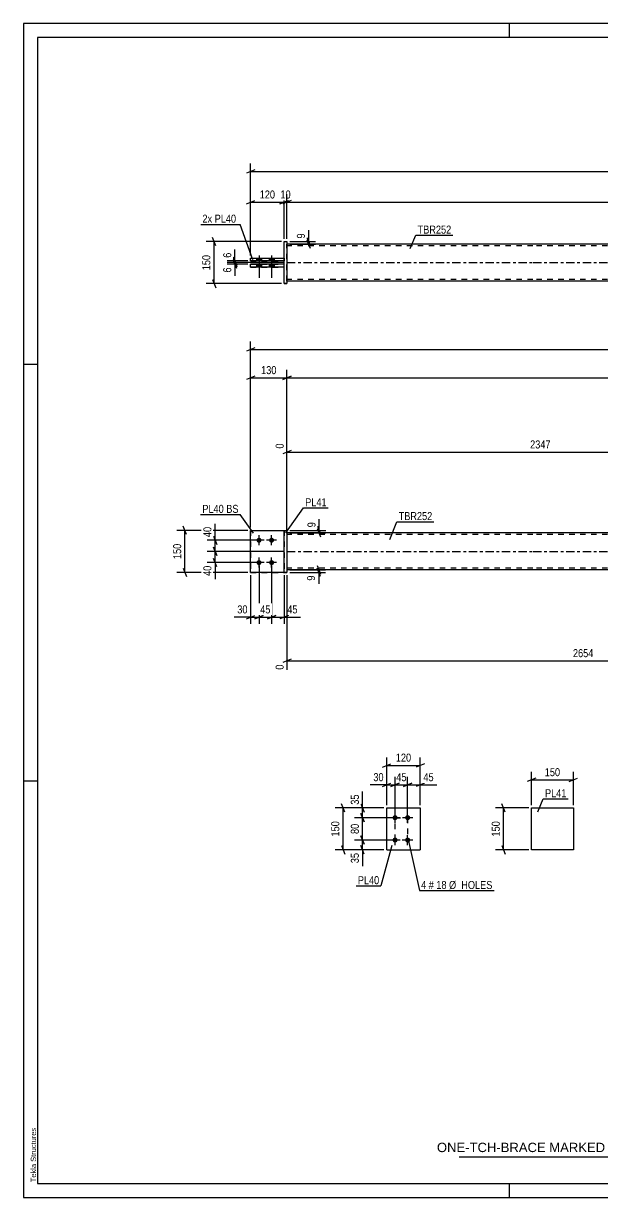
# Model space of a CAD drawing. Header units: millimetres. Extents: x 0 to 594, y 0 to 420.
# Drawn here: x 0 to 207.3, y 0 to 420 of the extents above; entities that cross this region are included whole.
import ezdxf

# ---------------------------------------------------------------- set-up
doc = ezdxf.new("R2010")
doc.units = ezdxf.units.MM
doc.linetypes.add('DXK_LINE_DOT2', pattern=[3.9198, 1.9599, -1.9599])
doc.linetypes.add('DXK_LINE_DOT3', pattern=[5.9187, 2.979, -0.9799, 0.9799, -0.9799])
doc.styles.add('Arial', font='ARIAL.TTF', dxfattribs={"height": 0.2})
doc.styles.add('Arial Narrow', font='ARIALN.TTF', dxfattribs={"height": 0.2})

# ---------------------------------------------------------------- blocks, each defined once
blk = doc.blocks.new('Unknown-581559562-1128')
at = {"color": 5, "linetype": 'Continuous'}
for p, q in [((594, 420), (0, 420)), ((0, 420), (0, 0)), ((174, 415), (174, 420)), ((589, 415), (5, 415)), ((5, 415), (5, 5)), ((5, 298), (0, 298)), ((5, 149), (0, 149)), ((5, 5), (589, 5)), ((174, 0), (174, 5)), ((0, 0), (594, 0))]:
    blk.add_line(p, q, dxfattribs=at)
at = {"color": 174, "linetype": 'Continuous', "style": 'Arial'}
blk.add_text('Tekla Structures', height=1.9102, rotation=90, dxfattribs=at).set_placement((4.5, 5.5))
blk = doc.blocks.new('Part-581559562-1555 - 1539')
at = {"color": 2, "linetype": 'Continuous'}
for p, q in [((130.01, 124.38), (130.01, 139.38)), ((130.01, 139.38), (142.01, 139.38)), ((142.01, 139.38), (142.01, 124.38)), ((130.01, 124.38), (130.01, 124.38)), ((130.01, 124.38), (142.01, 124.38)), ((142.01, 124.38), (142.01, 124.38))]:
    blk.add_line(p, q, dxfattribs=at)
at = {"color": 7, "linetype": 'DXK_LINE_DOT2'}
for p, q in [((130.01, 139.38), (142.01, 139.38)), ((130.01, 124.38), (142.01, 124.38))]:
    blk.add_line(p, q, dxfattribs=at)
blk = doc.blocks.new('Bolt-581559562-1560 - 1539')
at = {"linetype": 'Continuous'}
for points in [[(133.01, 136.78), (133.2, 136.76), (133.38, 136.7), (133.54, 136.61), (133.68, 136.48), (133.79, 136.33), (133.87, 136.16), (133.91, 135.98), (133.91, 135.79), (133.87, 135.6), (133.79, 135.43), (133.68, 135.28), (133.54, 135.15), (133.38, 135.06), (133.2, 135), (133.01, 134.98), (132.82, 135), (132.65, 135.06), (132.48, 135.15), (132.34, 135.28), (132.23, 135.43), (132.16, 135.6), (132.12, 135.79), (132.12, 135.98), (132.16, 136.16), (132.23, 136.33), (132.34, 136.48), (132.48, 136.61), (132.65, 136.7), (132.82, 136.76)], [(137.51, 136.78), (137.7, 136.76), (137.88, 136.7), (138.04, 136.61), (138.18, 136.48), (138.29, 136.33), (138.37, 136.16), (138.41, 135.98), (138.41, 135.79), (138.37, 135.6), (138.29, 135.43), (138.18, 135.28), (138.04, 135.15), (137.88, 135.06), (137.7, 135), (137.51, 134.98), (137.32, 135), (137.15, 135.06), (136.98, 135.15), (136.84, 135.28), (136.73, 135.43), (136.66, 135.6), (136.62, 135.79), (136.62, 135.98), (136.66, 136.16), (136.73, 136.33), (136.84, 136.48), (136.98, 136.61), (137.15, 136.7), (137.32, 136.76)], [(133.01, 128.78), (133.2, 128.76), (133.38, 128.7), (133.54, 128.61), (133.68, 128.48), (133.79, 128.33), (133.87, 128.16), (133.91, 127.98), (133.91, 127.79), (133.87, 127.6), (133.79, 127.43), (133.68, 127.28), (133.54, 127.15), (133.38, 127.06), (133.2, 127), (133.01, 126.98), (132.82, 127), (132.65, 127.06), (132.48, 127.15), (132.34, 127.28), (132.23, 127.43), (132.16, 127.6), (132.12, 127.79), (132.12, 127.98), (132.16, 128.16), (132.23, 128.33), (132.34, 128.48), (132.48, 128.61), (132.65, 128.7), (132.82, 128.76)], [(137.51, 128.78), (137.7, 128.76), (137.88, 128.7), (138.04, 128.61), (138.18, 128.48), (138.29, 128.33), (138.37, 128.16), (138.41, 127.98), (138.41, 127.79), (138.37, 127.6), (138.29, 127.43), (138.18, 127.28), (138.04, 127.15), (137.88, 127.06), (137.7, 127), (137.51, 126.98), (137.32, 127), (137.15, 127.06), (136.98, 127.15), (136.84, 127.28), (136.73, 127.43), (136.66, 127.6), (136.62, 127.79), (136.62, 127.98), (136.66, 128.16), (136.73, 128.33), (136.84, 128.48), (136.98, 128.61), (137.15, 128.7), (137.32, 128.76)]]:
    blk.add_hatch(color=1, dxfattribs=at).paths.add_polyline_path(points)
at = {"color": 1, "linetype": 'Continuous'}
for p, q in [((134.81, 135.88), (131.21, 135.88)), ((133.01, 134.08), (133.01, 137.68)), ((139.31, 135.88), (135.71, 135.88)), ((137.51, 134.08), (137.51, 137.68)), ((134.81, 127.88), (131.21, 127.88)), ((133.01, 126.08), (133.01, 129.68)), ((139.31, 127.88), (135.71, 127.88)), ((137.51, 126.08), (137.51, 129.68))]:
    blk.add_line(p, q, dxfattribs=at)
blk = doc.blocks.new('Bolt-581559562-1912 - 1907')
at = {"linetype": 'Continuous'}
for points in [[(84.31, 234.24, -1), (84.31, 236.04, -1)], [(88.81, 234.24, -1), (88.81, 236.04, -1)], [(84.31, 226.24, -1), (84.31, 228.04, -1)], [(88.81, 226.24, -1), (88.81, 228.04, -1)]]:
    blk.add_hatch(color=1, dxfattribs=at).paths.add_polyline_path(points)
at = {"color": 1, "linetype": 'Continuous'}
for p, q in [((84.31, 233.34), (84.31, 236.94)), ((88.81, 233.34), (88.81, 236.94)), ((86.11, 235.14), (82.51, 235.14)), ((90.61, 235.14), (87.01, 235.14)), ((86.11, 227.14), (82.51, 227.14)), ((84.31, 225.34), (84.31, 228.94)), ((90.61, 227.14), (87.01, 227.14)), ((88.81, 225.34), (88.81, 228.94))]:
    blk.add_line(p, q, dxfattribs=at)
blk = doc.blocks.new('Part-581559562-1923 - 1907')
at = {"color": 2, "linetype": 'Continuous'}
for p, q in [((93.31, 238.64), (94.31, 238.64)), ((93.31, 223.64), (93.31, 238.64)), ((94.31, 238.64), (94.31, 238.64)), ((94.31, 238.64), (94.31, 223.64)), ((93.31, 223.64), (94.31, 223.64))]:
    blk.add_line(p, q, dxfattribs=at)
at = {"color": 7, "linetype": 'DXK_LINE_DOT2'}
for p, q in [((93.31, 238.64), (94.31, 238.64)), ((94.31, 223.64), (93.31, 223.64)), ((93.31, 223.64), (93.31, 223.64)), ((94.31, 223.64), (94.31, 223.64))]:
    blk.add_line(p, q, dxfattribs=at)
blk = doc.blocks.new('Part-581559562-1928 - 1907')
at = {"color": 7, "linetype": 'DXK_LINE_DOT2'}
for p, q in [((81.31, 238.64), (81.31, 223.64)), ((81.31, 238.64), (93.31, 238.64)), ((93.31, 238.64), (93.31, 223.64)), ((81.31, 223.64), (93.31, 223.64))]:
    blk.add_line(p, q, dxfattribs=at)
blk = doc.blocks.new('Part-581559562-1933 - 1907')
at = {"color": 2, "linetype": 'Continuous'}
for p, q in [((81.31, 223.64), (81.31, 238.64)), ((81.31, 238.64), (93.31, 238.64)), ((93.31, 223.64), (81.31, 223.64))]:
    blk.add_line(p, q, dxfattribs=at)
at = {"color": 7, "linetype": 'DXK_LINE_DOT2'}
blk.add_line((93.31, 238.64), (93.31, 223.64), dxfattribs=at)
blk = doc.blocks.new('Part-581559562-1943 - 1907')
at = {"linetype": 'Continuous'}
blk.add_hatch(color=2, dxfattribs=at).paths.add_polyline_path([(496.56, 224.54), (495.76, 225.94), (497.36, 225.94)])
at = {"color": 2, "linetype": 'Continuous'}
for p, q in [((182.31, 237.74), (94.31, 237.74)), ((526.56, 237.74), (182.41, 237.74)), ((182.31, 224.54), (94.31, 224.54)), ((526.56, 224.54), (182.41, 224.54)), ((496.56, 224.54), (495.76, 225.94)), ((495.76, 225.94), (497.36, 225.94)), ((497.36, 225.94), (496.56, 224.54))]:
    blk.add_line(p, q, dxfattribs=at)
at = {"color": 7, "linetype": 'DXK_LINE_DOT2'}
for p, q in [((94.31, 237.74), (94.31, 224.54)), ((182.31, 237.14), (94.31, 237.14)), ((526.56, 237.14), (182.41, 237.14)), ((281.83, 237.74), (281.83, 237.14)), ((317.3, 237.74), (317.3, 237.14)), ((526.56, 237.74), (526.56, 224.54)), ((182.31, 225.14), (94.31, 225.14)), ((526.56, 225.14), (182.41, 225.14)), ((303.84, 224.54), (303.84, 225.14)), ((339.31, 224.54), (339.31, 225.14))]:
    blk.add_line(p, q, dxfattribs=at)
at = {"color": 7, "linetype": 'DXK_LINE_DOT3'}
for p, q in [((94.31, 231.14), (182.31, 231.14)), ((182.41, 231.14), (526.56, 231.14))]:
    blk.add_line(p, q, dxfattribs=at)
at = {"color": 2, "linetype": 'Continuous'}
blk.add_circle((496.56, 225.44), 1, dxfattribs=at)
blk = doc.blocks.new('Bolt-581559562-2355 - 2348')
at = {"linetype": 'Continuous'}
for points in [[(83.41, 335.05), (85.21, 335.05), (85.21, 336.05), (83.41, 336.05)], [(83.41, 335.05), (85.21, 335.05), (85.21, 336.05), (83.41, 336.05)], [(87.91, 335.05), (89.71, 335.05), (89.71, 336.05), (87.91, 336.05)], [(87.91, 335.05), (89.71, 335.05), (89.71, 336.05), (87.91, 336.05)], [(83.41, 332.85), (85.21, 332.85), (85.21, 333.85), (83.41, 333.85)], [(83.41, 332.85), (85.21, 332.85), (85.21, 333.85), (83.41, 333.85)], [(87.91, 332.85), (89.71, 332.85), (89.71, 333.85), (87.91, 333.85)], [(87.91, 332.85), (89.71, 332.85), (89.71, 333.85), (87.91, 333.85)]]:
    blk.add_hatch(color=1, dxfattribs=at).paths.add_polyline_path(points)
at = {"color": 1, "linetype": 'Continuous'}
for p, q in [((83.41, 336.05), (83.41, 335.05)), ((83.41, 336.05), (83.41, 335.05)), ((84.31, 337.05), (84.31, 329.05)), ((84.31, 337.05), (84.31, 329.05)), ((85.21, 336.05), (85.21, 335.05)), ((85.21, 336.05), (85.21, 335.05)), ((87.91, 336.05), (87.91, 335.05)), ((87.91, 336.05), (87.91, 335.05)), ((88.81, 337.05), (88.81, 329.05)), ((88.81, 337.05), (88.81, 329.05)), ((89.71, 336.05), (89.71, 335.05)), ((89.71, 336.05), (89.71, 335.05)), ((83.41, 333.85), (83.41, 332.85)), ((83.41, 333.85), (83.41, 332.85)), ((85.21, 333.85), (85.21, 332.85)), ((85.21, 333.85), (85.21, 332.85)), ((87.91, 333.85), (87.91, 332.85)), ((87.91, 333.85), (87.91, 332.85)), ((89.71, 333.85), (89.71, 332.85)), ((89.71, 333.85), (89.71, 332.85))]:
    blk.add_line(p, q, dxfattribs=at)
blk = doc.blocks.new('Part-581559562-2362 - 2348')
at = {"color": 2, "linetype": 'Continuous'}
for p, q in [((81.31, 335.05), (81.31, 336.05)), ((81.31, 336.05), (93.31, 336.05)), ((93.31, 336.05), (93.31, 335.05)), ((81.31, 335.05), (81.31, 335.05)), ((93.31, 335.05), (81.31, 335.05)), ((93.31, 335.05), (93.31, 335.05))]:
    blk.add_line(p, q, dxfattribs=at)
at = {"color": 7, "linetype": 'DXK_LINE_DOT2'}
for p, q in [((81.31, 336.05), (93.31, 336.05)), ((81.31, 335.05), (93.31, 335.05))]:
    blk.add_line(p, q, dxfattribs=at)
blk = doc.blocks.new('Part-581559562-2357 - 2348')
at = {"color": 2, "linetype": 'Continuous'}
for p, q in [((93.31, 341.95), (94.31, 341.95)), ((93.31, 326.95), (93.31, 341.95)), ((94.31, 341.95), (94.31, 341.95)), ((94.31, 341.95), (94.31, 326.95)), ((94.31, 326.95), (93.31, 326.95)), ((93.31, 326.95), (93.31, 326.95))]:
    blk.add_line(p, q, dxfattribs=at)
at = {"color": 7, "linetype": 'DXK_LINE_DOT2'}
for p, q in [((93.31, 341.95), (94.31, 341.95)), ((93.31, 326.95), (94.31, 326.95)), ((93.31, 326.95), (93.31, 326.95))]:
    blk.add_line(p, q, dxfattribs=at)
blk = doc.blocks.new('Part-581559562-2367 - 2348')
at = {"color": 2, "linetype": 'Continuous'}
for p, q in [((81.31, 332.85), (81.31, 333.85)), ((93.31, 333.85), (81.31, 333.85)), ((81.31, 332.85), (81.31, 332.85)), ((93.31, 332.85), (81.31, 332.85)), ((93.31, 332.85), (93.31, 333.85)), ((93.31, 332.85), (93.31, 332.85))]:
    blk.add_line(p, q, dxfattribs=at)
at = {"color": 7, "linetype": 'DXK_LINE_DOT2'}
for p, q in [((81.31, 333.85), (93.31, 333.85)), ((81.31, 332.85), (93.31, 332.85))]:
    blk.add_line(p, q, dxfattribs=at)
blk = doc.blocks.new('Part-581559562-2387 - 2348')
at = {"linetype": 'Continuous'}
blk.add_hatch(color=2, dxfattribs=at).paths.add_polyline_path([(496.56, 334.45), (495.76, 335.85), (497.36, 335.85)])
at = {"color": 2, "linetype": 'Continuous'}
for p, q in [((182.31, 341.05), (94.31, 341.05)), ((526.56, 341.05), (182.41, 341.05)), ((281.83, 335.13), (281.83, 335.04)), ((281.83, 335.13), (317.3, 335.13)), ((281.83, 335.13), (281.83, 335.13)), ((281.83, 333.73), (281.83, 333.84)), ((281.83, 333.73), (317.3, 333.73)), ((303.84, 335.04), (303.84, 335.13)), ((303.84, 333.73), (303.84, 333.84)), ((317.3, 333.73), (317.3, 335.13)), ((496.56, 334.45), (495.76, 335.85)), ((495.76, 335.85), (497.36, 335.85)), ((497.36, 335.85), (496.56, 334.45)), ((182.31, 327.85), (94.31, 327.85)), ((526.56, 327.85), (182.41, 327.85))]:
    blk.add_line(p, q, dxfattribs=at)
at = {"color": 7, "linetype": 'DXK_LINE_DOT2'}
for p, q in [((94.31, 327.85), (94.31, 341.05)), ((182.31, 340.45), (94.31, 340.45)), ((526.56, 340.45), (182.41, 340.45)), ((526.56, 327.85), (526.56, 341.05)), ((281.83, 335.13), (317.3, 335.13)), ((281.83, 333.84), (281.83, 335.13)), ((281.83, 333.73), (317.3, 333.73)), ((303.84, 335.13), (339.31, 335.13)), ((303.84, 335.13), (303.84, 335.13)), ((303.84, 335.13), (339.31, 335.13)), ((303.84, 335.04), (303.84, 335.13)), ((303.84, 333.84), (303.84, 335.04)), ((303.84, 333.73), (303.84, 333.73)), ((303.84, 333.73), (303.84, 333.73)), ((339.31, 333.73), (303.84, 333.73)), ((303.84, 333.73), (339.31, 333.73)), ((339.31, 335.13), (339.31, 333.73)), ((182.31, 328.45), (94.31, 328.45)), ((526.56, 328.45), (182.41, 328.45))]:
    blk.add_line(p, q, dxfattribs=at)
at = {"color": 7, "linetype": 'DXK_LINE_DOT3'}
for p, q in [((94.31, 334.45), (182.31, 334.45)), ((182.41, 334.45), (526.56, 334.45))]:
    blk.add_line(p, q, dxfattribs=at)
at = {"color": 2, "linetype": 'Continuous'}
blk.add_circle((496.56, 335.35), 1, dxfattribs=at)
blk = doc.blocks.new('Part-581559562-1515 - 1499')
at = {"color": 2, "linetype": 'Continuous'}
for p, q in [((181.82, 124.38), (181.83, 139.38)), ((181.83, 139.38), (196.83, 139.38)), ((196.83, 139.38), (196.82, 124.38)), ((196.82, 124.38), (181.82, 124.38))]:
    blk.add_line(p, q, dxfattribs=at)
blk = doc.blocks.new('Rectangle-581559562-1675 - 1539')
at = {"color": 1, "linetype": 'DXK_LINE_DOT2'}
blk.add_lwpolyline([(133.01, 135.88), (137.51, 135.88), (137.51, 127.88), (133.01, 127.88), (133.01, 135.88)], close=True, dxfattribs=at)
blk = doc.blocks.new('StraightDimension-581559562-1562 - 1539')
at = {"color": 7, "linetype": 'Continuous'}
for p, q in [((130.01, 140.38), (130.01, 157.44)), ((142.01, 140.38), (142.01, 157.44)), ((128.51, 153.99), (131.51, 155.19)), ((130.01, 154.59), (142.01, 154.59)), ((143.51, 155.19), (140.51, 153.99))]:
    blk.add_line(p, q, dxfattribs=at)
at = {"color": 0}
blk.add_wipeout([(139.35, 155.34), (139.35, 159.54), (132.67, 159.54), (132.67, 155.34)], dxfattribs=at)
at = {"color": 3, "style": 'Arial Narrow'}
blk.add_text('120', height=2.863, dxfattribs=at).set_placement((133.27, 155.94))
blk = doc.blocks.new('StraightDimension-581559562-1662 - 1539')
at = {"color": 7, "linetype": 'Continuous'}
for p, q in [((132.01, 127.88), (118.53, 127.88)), ((120.78, 129.38), (121.98, 126.38)), ((121.38, 124.38), (121.38, 127.88)), ((129.01, 124.38), (118.53, 124.38)), ((121.98, 122.88), (120.78, 125.88))]:
    blk.add_line(p, q, dxfattribs=at)
at = {"color": 0}
blk.add_wipeout([(120.63, 123.86), (116.43, 123.86), (116.43, 119), (120.63, 119)], dxfattribs=at)
at = {"color": 7, "linetype": 'Continuous'}
blk.add_line((121.38, 124.38), (121.38, 118.48), dxfattribs=at)
blk.add_line((121.38, 124.38), (121.38, 118.48), dxfattribs=at)
at = {"color": 3, "style": 'Arial Narrow'}
blk.add_text('35', height=2.863, rotation=90.0002, dxfattribs=at).set_placement((120.03, 119.6))
blk = doc.blocks.new('StraightDimension-581559562-1598 - 1539')
at = {"color": 7, "linetype": 'Continuous'}
for p, q in [((131.51, 146.99), (134.51, 148.19)), ((133.01, 136.88), (133.01, 150.44)), ((133.01, 147.59), (137.51, 147.59)), ((139.01, 148.19), (136.01, 146.99)), ((137.51, 136.88), (137.51, 150.44))]:
    blk.add_line(p, q, dxfattribs=at)
at = {"color": 0}
blk.add_wipeout([(137.69, 148.34), (137.69, 152.54), (132.83, 152.54), (132.83, 148.34)], dxfattribs=at)
at = {"color": 3, "style": 'Arial Narrow'}
blk.add_text('45', height=2.863, dxfattribs=at).set_placement((133.43, 148.94))
blk = doc.blocks.new('StraightDimension-581559562-1582 - 1539')
at = {"color": 7, "linetype": 'Continuous'}
for p, q in [((136.01, 146.99), (139.01, 148.19)), ((137.51, 136.88), (137.51, 150.44)), ((137.51, 147.59), (142.01, 147.59)), ((143.51, 148.19), (140.51, 146.99)), ((142.01, 140.38), (142.01, 150.44))]:
    blk.add_line(p, q, dxfattribs=at)
at = {"color": 0}
blk.add_wipeout([(147.39, 148.34), (147.39, 152.54), (142.54, 152.54), (142.54, 148.34)], dxfattribs=at)
at = {"color": 7, "linetype": 'Continuous'}
blk.add_line((142.01, 147.59), (147.92, 147.59), dxfattribs=at)
blk.add_line((142.01, 147.59), (147.92, 147.59), dxfattribs=at)
at = {"color": 3, "style": 'Arial Narrow'}
blk.add_text('45', height=2.863, dxfattribs=at).set_placement((143.14, 148.94))
blk = doc.blocks.new('StraightDimension-581559562-1608 - 1539')
at = {"color": 7, "linetype": 'Continuous'}
for p, q in [((128.51, 146.99), (131.51, 148.19)), ((130.01, 140.38), (130.01, 150.44)), ((130.01, 147.59), (133.01, 147.59)), ((134.51, 148.19), (131.51, 146.99)), ((133.01, 136.88), (133.01, 150.44))]:
    blk.add_line(p, q, dxfattribs=at)
at = {"color": 0}
blk.add_wipeout([(129.49, 148.34), (129.49, 152.54), (124.63, 152.54), (124.63, 148.34)], dxfattribs=at)
at = {"color": 7, "linetype": 'Continuous'}
blk.add_line((130.01, 147.59), (124.11, 147.59), dxfattribs=at)
blk.add_line((130.01, 147.59), (124.11, 147.59), dxfattribs=at)
at = {"color": 3, "style": 'Arial Narrow'}
blk.add_text('30', height=2.863, dxfattribs=at).set_placement((125.23, 148.94))
blk = doc.blocks.new('StraightDimension-581559562-1622 - 1539')
at = {"color": 7, "linetype": 'Continuous'}
for p, q in [((129.01, 139.38), (111.53, 139.38)), ((114.98, 137.88), (113.78, 140.88)), ((114.38, 124.38), (114.38, 139.38)), ((129.01, 124.38), (111.53, 124.38)), ((113.78, 125.88), (114.98, 122.88))]:
    blk.add_line(p, q, dxfattribs=at)
at = {"color": 0}
blk.add_wipeout([(113.63, 135.22), (109.43, 135.22), (109.43, 128.54), (113.63, 128.54)], dxfattribs=at)
at = {"color": 3, "style": 'Arial Narrow'}
blk.add_text('150', height=2.863, rotation=90.0002, dxfattribs=at).set_placement((113.03, 129.14))
blk = doc.blocks.new('StraightDimension-581559562-1639 - 1539')
at = {"color": 7, "linetype": 'Continuous'}
for p, q in [((129.01, 139.38), (118.53, 139.38)), ((120.78, 140.88), (121.98, 137.88)), ((121.38, 135.88), (121.38, 139.38)), ((132.01, 135.88), (118.53, 135.88)), ((121.98, 134.38), (120.78, 137.38))]:
    blk.add_line(p, q, dxfattribs=at)
at = {"color": 0}
blk.add_wipeout([(120.63, 144.76), (116.43, 144.76), (116.43, 139.91), (120.63, 139.91)], dxfattribs=at)
at = {"color": 7, "linetype": 'Continuous'}
blk.add_line((121.38, 139.38), (121.38, 145.29), dxfattribs=at)
blk.add_line((121.38, 139.38), (121.38, 145.29), dxfattribs=at)
at = {"color": 3, "style": 'Arial Narrow'}
blk.add_text('35', height=2.863, rotation=90.0002, dxfattribs=at).set_placement((120.03, 140.51))
blk = doc.blocks.new('StraightDimension-581559562-1652 - 1539')
at = {"color": 7, "linetype": 'Continuous'}
for p, q in [((132.01, 135.88), (118.53, 135.88)), ((120.78, 137.38), (121.98, 134.38)), ((121.38, 127.88), (121.38, 135.88)), ((132.01, 127.88), (118.53, 127.88)), ((121.98, 126.38), (120.78, 129.38))]:
    blk.add_line(p, q, dxfattribs=at)
at = {"color": 0}
blk.add_wipeout([(120.63, 134.31), (116.43, 134.31), (116.43, 129.45), (120.63, 129.45)], dxfattribs=at)
at = {"color": 3, "style": 'Arial Narrow'}
blk.add_text('80', height=2.863, rotation=90.0002, dxfattribs=at).set_placement((120.03, 130.05))
blk = doc.blocks.new('StraightDimension-581559562-2163 - 1907')
at = {"color": 7, "linetype": 'Continuous'}
for p, q in [((105.26, 240.14), (106.46, 237.14)), ((95.31, 238.64), (108.26, 238.64)), ((95.31, 237.74), (108.26, 237.74)), ((106.46, 236.24), (105.26, 239.24)), ((105.86, 237.74), (105.86, 238.64))]:
    blk.add_line(p, q, dxfattribs=at)
at = {"color": 0}
blk.add_wipeout([(105.11, 242.19), (100.91, 242.19), (100.91, 239.16), (105.11, 239.16)], dxfattribs=at)
at = {"color": 7, "linetype": 'Continuous'}
blk.add_line((105.86, 238.64), (105.86, 242.72), dxfattribs=at)
blk.add_line((105.86, 238.64), (105.86, 242.72), dxfattribs=at)
at = {"color": 3, "style": 'Arial Narrow'}
blk.add_text('9', height=2.86, rotation=90.0002, dxfattribs=at).set_placement((104.51, 239.76))
blk = doc.blocks.new('StraightDimension-581559562-2239 - 1907')
at = {"color": 7, "linetype": 'Continuous'}
for p, q in [((88.81, 226.14), (88.81, 205.21)), ((93.31, 222.64), (93.31, 205.21)), ((87.31, 207.01), (90.31, 208.21)), ((88.81, 207.61), (93.31, 207.61)), ((94.81, 208.21), (91.81, 207.01))]:
    blk.add_line(p, q, dxfattribs=at)
at = {"color": 0}
blk.add_wipeout([(98.69, 208.36), (98.69, 212.56), (93.83, 212.56), (93.83, 208.36)], dxfattribs=at)
at = {"color": 7, "linetype": 'Continuous'}
blk.add_line((93.31, 207.61), (99.21, 207.61), dxfattribs=at)
blk.add_line((93.31, 207.61), (99.21, 207.61), dxfattribs=at)
at = {"color": 3, "style": 'Arial Narrow'}
blk.add_text('45', height=2.863, dxfattribs=at).set_placement((94.43, 208.96))
blk = doc.blocks.new('StraightDimension-581559562-2253 - 1907')
at = {"color": 7, "linetype": 'Continuous'}
for p, q in [((275.68, 247.5), (275.68, 275.24)), ((94.31, 238.74), (94.31, 269.76)), ((95.81, 267.23), (92.81, 266.03)), ((94.31, 266.63), (275.68, 266.63)), ((274.18, 266.03), (277.18, 267.23))]:
    blk.add_line(p, q, dxfattribs=at)
at = {"color": 0, "linetype": 'Continuous'}
for points in [[(275.08, 275.84), (270.88, 275.84), (270.88, 267.33), (275.08, 267.33)], [(93.71, 270.36), (89.51, 270.36), (89.51, 267.33), (93.71, 267.33)]]:
    blk.add_wipeout(points, dxfattribs=at)
at = {"color": 0}
blk.add_wipeout([(189.25, 267.38), (189.25, 271.58), (180.74, 271.58), (180.74, 267.38)], dxfattribs=at)
at = {"color": 3, "linetype": 'Continuous', "style": 'Arial Narrow'}
for s, height, p in [('2347', 2.863, (274.48, 267.93)), ('0', 2.86, (93.11, 267.93))]:
    blk.add_text(s, height=height, rotation=90.0002, dxfattribs=at).set_placement(p)
at = {"color": 3, "style": 'Arial Narrow'}
blk.add_text('2347', height=2.863, dxfattribs=at).set_placement((181.34, 267.98))
blk = doc.blocks.new('StraightDimension-581559562-2073 - 1907')
at = {"color": 7, "linetype": 'Continuous'}
for p, q in [((58.4, 237.14), (57.2, 240.14)), ((80.31, 238.64), (54.95, 238.64)), ((57.8, 223.64), (57.8, 238.64)), ((80.31, 223.64), (54.95, 223.64)), ((57.2, 225.14), (58.4, 222.14))]:
    blk.add_line(p, q, dxfattribs=at)
at = {"color": 0}
blk.add_wipeout([(57.05, 234.48), (52.85, 234.48), (52.85, 227.8), (57.05, 227.8)], dxfattribs=at)
at = {"color": 3, "style": 'Arial Narrow'}
blk.add_text('150', height=2.863, rotation=90.0002, dxfattribs=at).set_placement((56.45, 228.4))
blk = doc.blocks.new('StraightDimension-581559562-2215 - 1907')
at = {"color": 7, "linetype": 'Continuous'}
for p, q in [((94.31, 222.64), (94.31, 188.83)), ((306.35, 222.76), (306.35, 183.35)), ((95.81, 192.56), (92.81, 191.36)), ((94.31, 191.96), (306.35, 191.96)), ((304.85, 191.36), (307.85, 192.56))]:
    blk.add_line(p, q, dxfattribs=at)
at = {"color": 0}
blk.add_wipeout([(204.58, 192.71), (204.58, 196.91), (196.07, 196.91), (196.07, 192.71)], dxfattribs=at)
at = {"color": 0, "linetype": 'Continuous'}
for points in [[(93.71, 191.26), (89.51, 191.26), (89.51, 188.23), (93.71, 188.23)], [(305.75, 191.26), (301.55, 191.26), (301.55, 182.75), (305.75, 182.75)]]:
    blk.add_wipeout(points, dxfattribs=at)
at = {"color": 3, "style": 'Arial Narrow'}
blk.add_text('2654', height=2.863, dxfattribs=at).set_placement((196.67, 193.31))
at = {"color": 3, "linetype": 'Continuous', "style": 'Arial Narrow'}
for s, height, p in [('0', 2.86, (93.11, 188.83)), ('2654', 2.863, (305.15, 183.35))]:
    blk.add_text(s, height=height, rotation=90.0002, dxfattribs=at).set_placement(p)
blk = doc.blocks.new('StraightDimension-581559562-2304 - 1907')
at = {"color": 7, "linetype": 'Continuous'}
for p, q in [((82.81, 303.99), (79.81, 302.79)), ((81.31, 239.64), (81.31, 306.24)), ((81.31, 303.39), (539.56, 303.39)), ((538.06, 302.79), (541.06, 303.99)), ((539.56, 239.64), (539.56, 306.24))]:
    blk.add_line(p, q, dxfattribs=at)
at = {"color": 0}
blk.add_wipeout([(314.69, 304.14), (314.69, 308.34), (306.18, 308.34), (306.18, 304.14)], dxfattribs=at)
at = {"color": 3, "style": 'Arial Narrow'}
blk.add_text('5116', height=2.863, dxfattribs=at).set_placement((306.78, 304.74))
blk = doc.blocks.new('StraightDimension-581559562-2136 - 1907')
at = {"color": 7, "linetype": 'Continuous'}
for p, q in [((68.01, 236.64), (69.21, 233.64)), ((83.31, 235.14), (65.76, 235.14)), ((93.31, 231.14), (65.76, 231.14)), ((69.21, 229.64), (68.01, 232.64)), ((68.61, 231.14), (68.61, 235.14))]:
    blk.add_line(p, q, dxfattribs=at)
at = {"color": 0}
blk.add_wipeout([(67.86, 240.52), (63.66, 240.52), (63.66, 235.66), (67.86, 235.66)], dxfattribs=at)
at = {"color": 7, "linetype": 'Continuous'}
blk.add_line((68.61, 235.14), (68.61, 241.04), dxfattribs=at)
blk.add_line((68.61, 235.14), (68.61, 241.04), dxfattribs=at)
at = {"color": 3, "style": 'Arial Narrow'}
blk.add_text('40', height=2.863, rotation=90.0002, dxfattribs=at).set_placement((67.26, 236.26))
blk = doc.blocks.new('StraightDimension-581559562-2149 - 1907')
at = {"color": 7, "linetype": 'Continuous'}
for p, q in [((93.31, 231.14), (65.76, 231.14)), ((68.01, 232.64), (69.21, 229.64)), ((68.61, 227.14), (68.61, 231.14)), ((83.31, 227.14), (65.76, 227.14)), ((69.21, 225.64), (68.01, 228.64))]:
    blk.add_line(p, q, dxfattribs=at)
at = {"color": 0}
blk.add_wipeout([(67.86, 226.61), (63.66, 226.61), (63.66, 221.76), (67.86, 221.76)], dxfattribs=at)
at = {"color": 7, "linetype": 'Continuous'}
blk.add_line((68.61, 227.14), (68.61, 221.23), dxfattribs=at)
blk.add_line((68.61, 227.14), (68.61, 221.23), dxfattribs=at)
at = {"color": 3, "style": 'Arial Narrow'}
blk.add_text('40', height=2.863, rotation=90.0002, dxfattribs=at).set_placement((67.26, 222.36))
blk = doc.blocks.new('StraightDimension-581559562-2172 - 1907')
at = {"color": 7, "linetype": 'Continuous'}
for p, q in [((95.31, 224.54), (108.11, 224.54)), ((95.31, 223.64), (108.11, 223.64)), ((105.11, 226.04), (106.31, 223.04)), ((106.31, 222.14), (105.11, 225.14)), ((105.71, 223.64), (105.71, 224.54))]:
    blk.add_line(p, q, dxfattribs=at)
at = {"color": 0}
blk.add_wipeout([(104.96, 223.11), (100.76, 223.11), (100.76, 220.08), (104.96, 220.08)], dxfattribs=at)
at = {"color": 7, "linetype": 'Continuous'}
blk.add_line((105.71, 223.64), (105.71, 219.56), dxfattribs=at)
blk.add_line((105.71, 223.64), (105.71, 219.56), dxfattribs=at)
at = {"color": 3, "style": 'Arial Narrow'}
blk.add_text('9', height=2.86, rotation=90.0002, dxfattribs=at).set_placement((104.36, 220.68))
blk = doc.blocks.new('StraightDimension-581559562-2222 - 1907')
at = {"color": 7, "linetype": 'Continuous'}
for p, q in [((81.31, 222.64), (81.31, 205.21)), ((84.31, 226.14), (84.31, 205.21)), ((79.81, 207.01), (82.81, 208.21)), ((81.31, 207.61), (84.31, 207.61)), ((85.81, 208.21), (82.81, 207.01))]:
    blk.add_line(p, q, dxfattribs=at)
at = {"color": 0}
blk.add_wipeout([(80.78, 208.36), (80.78, 212.56), (75.93, 212.56), (75.93, 208.36)], dxfattribs=at)
at = {"color": 7, "linetype": 'Continuous'}
blk.add_line((81.31, 207.61), (75.4, 207.61), dxfattribs=at)
blk.add_line((81.31, 207.61), (75.4, 207.61), dxfattribs=at)
at = {"color": 3, "style": 'Arial Narrow'}
blk.add_text('30', height=2.863, dxfattribs=at).set_placement((76.53, 208.96))
blk = doc.blocks.new('StraightDimension-581559562-2232 - 1907')
at = {"color": 7, "linetype": 'Continuous'}
for p, q in [((84.31, 226.14), (84.31, 205.21)), ((88.81, 226.14), (88.81, 205.21)), ((82.81, 207.01), (85.81, 208.21)), ((84.31, 207.61), (88.81, 207.61)), ((90.31, 208.21), (87.31, 207.01))]:
    blk.add_line(p, q, dxfattribs=at)
at = {"color": 0}
blk.add_wipeout([(88.98, 208.36), (88.98, 212.56), (84.13, 212.56), (84.13, 208.36)], dxfattribs=at)
at = {"color": 3, "style": 'Arial Narrow'}
blk.add_text('45', height=2.863, dxfattribs=at).set_placement((84.73, 208.96))
blk = doc.blocks.new('StraightDimension-581559562-4249 - 1907')
at = {"color": 7, "linetype": 'Continuous'}
for p, q in [((94.31, 239.64), (94.31, 296.07)), ((526.56, 239.64), (526.56, 296.07)), ((95.81, 293.82), (92.81, 292.62)), ((94.31, 293.22), (526.56, 293.22)), ((525.06, 292.62), (528.06, 293.82))]:
    blk.add_line(p, q, dxfattribs=at)
at = {"color": 0}
blk.add_wipeout([(314.69, 293.97), (314.69, 298.17), (306.18, 298.17), (306.18, 293.97)], dxfattribs=at)
at = {"color": 3, "style": 'Arial Narrow'}
blk.add_text('4856', height=2.863, dxfattribs=at).set_placement((306.78, 294.57))
blk = doc.blocks.new('StraightDimension-581559562-4250 - 1907')
at = {"color": 7, "linetype": 'Continuous'}
for p, q in [((81.31, 239.64), (81.31, 296.07)), ((94.31, 239.64), (94.31, 296.07)), ((82.81, 293.82), (79.81, 292.62)), ((81.31, 293.22), (94.31, 293.22)), ((92.81, 292.62), (95.81, 293.82))]:
    blk.add_line(p, q, dxfattribs=at)
at = {"color": 0}
blk.add_wipeout([(91.15, 293.97), (91.15, 298.17), (84.46, 298.17), (84.46, 293.97)], dxfattribs=at)
at = {"color": 3, "style": 'Arial Narrow'}
blk.add_text('130', height=2.863, dxfattribs=at).set_placement((85.06, 294.57))
blk = doc.blocks.new('StraightDimension-581559562-2419 - 2348')
at = {"color": 7, "linetype": 'Continuous'}
for p, q in [((81.31, 337.05), (81.31, 358.89)), ((93.31, 342.95), (93.31, 358.89)), ((79.81, 355.44), (82.81, 356.64)), ((81.31, 356.04), (93.31, 356.04)), ((94.81, 356.64), (91.81, 355.44))]:
    blk.add_line(p, q, dxfattribs=at)
at = {"color": 0}
blk.add_wipeout([(90.65, 356.79), (90.65, 360.99), (83.96, 360.99), (83.96, 356.79)], dxfattribs=at)
at = {"color": 3, "style": 'Arial Narrow'}
blk.add_text('120', height=2.863, dxfattribs=at).set_placement((84.56, 357.39))
blk = doc.blocks.new('StraightDimension-581559562-2398 - 2348')
at = {"color": 7, "linetype": 'Continuous'}
for p, q in [((81.31, 337.05), (81.31, 369.9)), ((539.56, 337.05), (539.56, 369.9)), ((82.81, 367.65), (79.81, 366.45)), ((81.31, 367.05), (539.56, 367.05)), ((538.06, 366.45), (541.06, 367.65))]:
    blk.add_line(p, q, dxfattribs=at)
at = {"color": 0}
blk.add_wipeout([(314.69, 367.8), (314.69, 372), (306.18, 372), (306.18, 367.8)], dxfattribs=at)
at = {"color": 3, "style": 'Arial Narrow'}
blk.add_text('5116', height=2.863, dxfattribs=at).set_placement((306.78, 368.4))
blk = doc.blocks.new('StraightDimension-581559562-2409 - 2348')
at = {"color": 7, "linetype": 'Continuous'}
for p, q in [((93.31, 342.95), (93.31, 358.89)), ((94.31, 342.95), (94.31, 358.89)), ((91.81, 355.44), (94.81, 356.64)), ((95.81, 356.64), (92.81, 355.44)), ((93.31, 356.04), (94.31, 356.04))]:
    blk.add_line(p, q, dxfattribs=at)
at = {"color": 0}
blk.add_wipeout([(96.23, 356.79), (96.23, 360.99), (91.38, 360.99), (91.38, 356.79)], dxfattribs=at)
at = {"color": 3, "style": 'Arial Narrow'}
blk.add_text('10', height=2.863, dxfattribs=at).set_placement((91.98, 357.39))
blk = doc.blocks.new('StraightDimension-581559562-2429 - 2348')
at = {"color": 7, "linetype": 'Continuous'}
for p, q in [((94.31, 342.95), (94.31, 358.89)), ((526.56, 342.95), (526.56, 358.89)), ((95.81, 356.64), (92.81, 355.44)), ((94.31, 356.04), (526.56, 356.04)), ((525.06, 355.44), (528.06, 356.64))]:
    blk.add_line(p, q, dxfattribs=at)
at = {"color": 0}
blk.add_wipeout([(314.69, 356.79), (314.69, 360.99), (306.18, 360.99), (306.18, 356.79)], dxfattribs=at)
at = {"color": 3, "style": 'Arial Narrow'}
blk.add_text('4856', height=2.863, dxfattribs=at).set_placement((306.78, 357.39))
blk = doc.blocks.new('StraightDimension-581559562-2460 - 2348')
at = {"color": 7, "linetype": 'Continuous'}
for p, q in [((92.31, 341.95), (65.36, 341.95)), ((68.81, 340.45), (67.61, 343.45)), ((68.21, 326.95), (68.21, 341.95)), ((67.61, 328.45), (68.81, 325.45)), ((92.31, 326.95), (65.36, 326.95))]:
    blk.add_line(p, q, dxfattribs=at)
at = {"color": 0}
blk.add_wipeout([(67.46, 337.79), (63.26, 337.79), (63.26, 331.11), (67.46, 331.11)], dxfattribs=at)
at = {"color": 3, "style": 'Arial Narrow'}
blk.add_text('150', height=2.863, rotation=90.0002, dxfattribs=at).set_placement((66.86, 331.71))
blk = doc.blocks.new('StraightDimension-581559562-2480 - 2348')
at = {"color": 7, "linetype": 'Continuous'}
for p, q in [((95.31, 341.95), (104.48, 341.95)), ((95.31, 341.05), (104.48, 341.05)), ((101.48, 343.45), (102.68, 340.45)), ((102.68, 339.55), (101.48, 342.55)), ((102.08, 341.05), (102.08, 341.95))]:
    blk.add_line(p, q, dxfattribs=at)
at = {"color": 0}
blk.add_wipeout([(101.33, 345.5), (97.13, 345.5), (97.13, 342.48), (101.33, 342.48)], dxfattribs=at)
at = {"color": 7, "linetype": 'Continuous'}
blk.add_line((102.08, 341.95), (102.08, 346.03), dxfattribs=at)
blk.add_line((102.08, 341.95), (102.08, 346.03), dxfattribs=at)
at = {"color": 3, "style": 'Arial Narrow'}
blk.add_text('9', height=2.86, rotation=90.0002, dxfattribs=at).set_placement((100.73, 343.08))
blk = doc.blocks.new('StraightDimension-581559562-2491 - 2348')
at = {"color": 7, "linetype": 'Continuous'}
for p, q in [((93.31, 334.45), (72.86, 334.45)), ((80.31, 333.85), (72.86, 333.85)), ((75.11, 335.95), (76.31, 332.95)), ((76.31, 332.35), (75.11, 335.35)), ((75.71, 333.85), (75.71, 334.45))]:
    blk.add_line(p, q, dxfattribs=at)
at = {"color": 0}
blk.add_wipeout([(74.96, 333.32), (70.76, 333.32), (70.76, 330.3), (74.96, 330.3)], dxfattribs=at)
at = {"color": 7, "linetype": 'Continuous'}
blk.add_line((75.71, 333.85), (75.71, 329.77), dxfattribs=at)
blk.add_line((75.71, 333.85), (75.71, 329.77), dxfattribs=at)
at = {"color": 3, "style": 'Arial Narrow'}
blk.add_text('6', height=2.86, rotation=90.0002, dxfattribs=at).set_placement((74.36, 330.9))
blk = doc.blocks.new('StraightDimension-581559562-2507 - 2348')
at = {"color": 7, "linetype": 'Continuous'}
for p, q in [((75.11, 336.55), (76.31, 333.55)), ((80.31, 335.05), (72.86, 335.05)), ((93.31, 334.45), (72.86, 334.45)), ((76.31, 332.95), (75.11, 335.95)), ((75.71, 334.45), (75.71, 335.05))]:
    blk.add_line(p, q, dxfattribs=at)
at = {"color": 0}
blk.add_wipeout([(74.96, 338.6), (70.76, 338.6), (70.76, 335.58), (74.96, 335.58)], dxfattribs=at)
at = {"color": 7, "linetype": 'Continuous'}
blk.add_line((75.71, 335.05), (75.71, 339.13), dxfattribs=at)
blk.add_line((75.71, 335.05), (75.71, 339.13), dxfattribs=at)
at = {"color": 3, "style": 'Arial Narrow'}
blk.add_text('6', height=2.86, rotation=90.0002, dxfattribs=at).set_placement((74.36, 336.18))
blk = doc.blocks.new('StraightDimension-581559562-1517 - 1499')
at = {"color": 7, "linetype": 'Continuous'}
for p, q in [((180.83, 139.38), (168.97, 139.38)), ((172.42, 137.88), (171.22, 140.88)), ((171.82, 124.38), (171.82, 139.38)), ((180.82, 124.38), (168.97, 124.38)), ((171.22, 125.88), (172.42, 122.88))]:
    blk.add_line(p, q, dxfattribs=at)
at = {"color": 0}
blk.add_wipeout([(171.07, 135.23), (166.87, 135.23), (166.87, 128.54), (171.07, 128.54)], dxfattribs=at)
at = {"color": 3, "style": 'Arial Narrow'}
blk.add_text('150', height=2.863, rotation=90.0002, dxfattribs=at).set_placement((170.47, 129.14))
blk = doc.blocks.new('StraightDimension-581559562-1526 - 1499')
at = {"color": 7, "linetype": 'Continuous'}
for p, q in [((181.83, 140.38), (181.83, 152.23)), ((196.83, 140.38), (196.83, 152.23)), ((183.33, 149.98), (180.33, 148.78)), ((181.83, 149.38), (196.83, 149.38)), ((195.33, 148.78), (198.33, 149.98))]:
    blk.add_line(p, q, dxfattribs=at)
at = {"color": 0}
blk.add_wipeout([(192.67, 150.13), (192.67, 154.33), (185.98, 154.33), (185.98, 150.13)], dxfattribs=at)
at = {"color": 3, "style": 'Arial Narrow'}
blk.add_text('150', height=2.863, dxfattribs=at).set_placement((186.58, 150.73))
blk = doc.blocks.new('Unknown-581559562-4447')
at = {"color": 7, "linetype": 'Continuous'}
blk.add_line((156, 14.5), (226, 14.5), dxfattribs=at)
at = {"color": 7, "style": 'Arial'}
blk.add_text('ONE-TCH-BRACE MARKED AS TBR252', height=3.3428, dxfattribs=at).set_placement((147.99, 16.25))
blk = doc.blocks.new('Mark-581559562-1551 - 1539')
at = {"color": 0}
blk.add_wipeout([(127.33, 112.09), (127.33, 115.09), (119.66, 115.09), (119.66, 112.09)], dxfattribs=at)
blk.add_wipeout([(127.33, 112.09), (127.33, 115.09), (119.66, 115.09), (119.66, 112.09)], dxfattribs=at)
at = {"color": 30, "linetype": 'Continuous'}
for p in [(131.85, 125.88), (119.06, 111.49)]:
    blk.add_line(p, (127.93, 111.49), dxfattribs=at)
at = {"color": 3, "style": 'Arial Narrow'}
blk.add_text('PL40', height=2.863, dxfattribs=at).set_placement((119.66, 112.09))
blk = doc.blocks.new('Mark-581559562-1556 - 1539')
at = {"color": 0}
blk.add_wipeout([(144.14, 110.38), (144.14, 113.38), (142.31, 113.38), (142.31, 110.38)], dxfattribs=at)
blk.add_wipeout([(144.14, 110.38), (144.14, 113.38), (142.31, 113.38), (142.31, 110.38)], dxfattribs=at)
at = {"color": 7, "linetype": 'Continuous'}
blk.add_line((137.63, 128.03), (141.71, 109.78), dxfattribs=at)
at = {"color": 0}
blk.add_wipeout([(146.87, 110.38), (146.87, 113.38), (145.04, 113.38), (145.04, 110.38)], dxfattribs=at)
blk.add_wipeout([(146.87, 110.38), (146.87, 113.38), (145.04, 113.38), (145.04, 110.38)], dxfattribs=at)
at = {"color": 3, "style": 'Arial Narrow'}
blk.add_text('4', height=2.86, dxfattribs=at).set_placement((142.31, 110.38))
at = {"color": 0}
blk.add_wipeout([(151.42, 110.38), (151.42, 113.38), (147.77, 113.38), (147.77, 110.38)], dxfattribs=at)
blk.add_wipeout([(151.42, 110.38), (151.42, 113.38), (147.77, 113.38), (147.77, 110.38)], dxfattribs=at)
at = {"color": 3, "style": 'Arial Narrow'}
blk.add_text('#', height=2.86, dxfattribs=at).set_placement((145.04, 110.38))
at = {"color": 0}
blk.add_wipeout([(167.85, 110.38), (167.85, 113.38), (152.32, 113.38), (152.32, 110.38)], dxfattribs=at)
blk.add_wipeout([(167.85, 110.38), (167.85, 113.38), (152.32, 113.38), (152.32, 110.38)], dxfattribs=at)
at = {"color": 7, "linetype": 'Continuous'}
blk.add_line((141.71, 109.78), (168.45, 109.78), dxfattribs=at)
at = {"color": 3, "style": 'Arial Narrow'}
for s, p in [('18', (147.77, 110.38)), ('Ø  HOLES', (152.32, 110.38))]:
    blk.add_text(s, height=2.863, dxfattribs=at).set_placement(p)
blk = doc.blocks.new('Mark-581559562-1919 - 1907')
at = {"color": 0}
blk.add_wipeout([(108.51, 247.29), (108.51, 250.29), (100.83, 250.29), (100.83, 247.29)], dxfattribs=at)
blk.add_wipeout([(108.51, 247.29), (108.51, 250.29), (100.83, 250.29), (100.83, 247.29)], dxfattribs=at)
at = {"color": 30, "linetype": 'Continuous'}
for p, q in [((93.95, 237.83), (100.23, 246.69)), ((100.23, 246.69), (109.11, 246.69))]:
    blk.add_line(p, q, dxfattribs=at)
at = {"color": 3, "style": 'Arial Narrow'}
blk.add_text('PL41', height=2.863, dxfattribs=at).set_placement((100.83, 247.29))
blk = doc.blocks.new('Mark-581559562-1939 - 1907')
at = {"color": 0}
blk.add_wipeout([(146.33, 242.35), (146.33, 245.35), (134.28, 245.35), (134.28, 242.35)], dxfattribs=at)
blk.add_wipeout([(146.33, 242.35), (146.33, 245.35), (134.28, 245.35), (134.28, 242.35)], dxfattribs=at)
at = {"color": 30, "linetype": 'Continuous'}
for p, q in [((131.07, 235.4), (133.68, 241.75)), ((133.68, 241.75), (146.93, 241.75))]:
    blk.add_line(p, q, dxfattribs=at)
at = {"color": 3, "style": 'Arial Narrow'}
blk.add_text('TBR252', height=2.863, dxfattribs=at).set_placement((134.28, 242.35))
blk = doc.blocks.new('MarkSet-581559562-2333 - 1907')
at = {"color": 0}
blk.add_wipeout([(71.68, 244.93), (71.68, 247.93), (64.01, 247.93), (64.01, 244.93)], dxfattribs=at)
blk.add_wipeout([(71.68, 244.93), (71.68, 247.93), (64.01, 247.93), (64.01, 244.93)], dxfattribs=at)
blk.add_wipeout([(76.97, 244.93), (76.97, 247.93), (72.58, 247.93), (72.58, 244.93)], dxfattribs=at)
blk.add_wipeout([(76.97, 244.93), (76.97, 247.93), (72.58, 247.93), (72.58, 244.93)], dxfattribs=at)
at = {"color": 30, "linetype": 'Continuous'}
for p in [(63.41, 244.33), (82.34, 237.7)]:
    blk.add_line(p, (77.57, 244.33), dxfattribs=at)
at = {"color": 3, "style": 'Arial Narrow'}
for s, p in [('PL40', (64.01, 244.93)), ('BS', (72.58, 244.93))]:
    blk.add_text(s, height=2.863, dxfattribs=at).set_placement(p)
blk = doc.blocks.new('Mark-581559562-2383 - 2348')
at = {"color": 0}
blk.add_wipeout([(153.12, 344.83), (153.12, 347.83), (141.07, 347.83), (141.07, 344.83)], dxfattribs=at)
blk.add_wipeout([(153.12, 344.83), (153.12, 347.83), (141.07, 347.83), (141.07, 344.83)], dxfattribs=at)
at = {"color": 30, "linetype": 'Continuous'}
for p, q in [((138.36, 339.56), (140.47, 344.23)), ((140.47, 344.23), (153.72, 344.23))]:
    blk.add_line(p, q, dxfattribs=at)
at = {"color": 3, "style": 'Arial Narrow'}
blk.add_text('TBR252', height=2.863, dxfattribs=at).set_placement((141.07, 344.83))
blk = doc.blocks.new('MarkSet-581559562-2575 - 2348')
at = {"color": 0}
blk.add_wipeout([(67.53, 348.74), (67.53, 351.74), (64.05, 351.74), (64.05, 348.74)], dxfattribs=at)
blk.add_wipeout([(67.53, 348.74), (67.53, 351.74), (64.05, 351.74), (64.05, 348.74)], dxfattribs=at)
blk.add_wipeout([(76.1, 348.74), (76.1, 351.74), (68.43, 351.74), (68.43, 348.74)], dxfattribs=at)
blk.add_wipeout([(76.1, 348.74), (76.1, 351.74), (68.43, 351.74), (68.43, 348.74)], dxfattribs=at)
at = {"color": 30, "linetype": 'Continuous'}
for p in [(63.45, 348.14), (82.15, 335.43)]:
    blk.add_line(p, (77.6, 348.14), dxfattribs=at)
at = {"color": 3, "style": 'Arial Narrow'}
for s, p in [('2x', (64.05, 348.74)), ('PL40', (68.43, 348.74))]:
    blk.add_text(s, height=2.863, dxfattribs=at).set_placement(p)
blk = doc.blocks.new('Mark-581559562-1511 - 1499')
at = {"color": 0}
blk.add_wipeout([(194.33, 143.2), (194.33, 146.2), (186.66, 146.2), (186.66, 143.2)], dxfattribs=at)
blk.add_wipeout([(194.33, 143.2), (194.33, 146.2), (186.66, 146.2), (186.66, 143.2)], dxfattribs=at)
at = {"color": 30, "linetype": 'Continuous'}
for p, q in [((184.1, 137.92), (186.06, 142.6)), ((186.06, 142.6), (194.93, 142.6))]:
    blk.add_line(p, q, dxfattribs=at)
at = {"color": 3, "style": 'Arial Narrow'}
blk.add_text('PL41', height=2.863, dxfattribs=at).set_placement((186.66, 143.2))

msp = doc.modelspace()

# ---------------------------------------------------------------- block references
for name in ['Unknown-581559562-1128', 'Part-581559562-2357 - 2348', 'Part-581559562-2387 - 2348', 'Part-581559562-2362 - 2348', 'Bolt-581559562-2355 - 2348', 'Part-581559562-2367 - 2348', 'Part-581559562-1928 - 1907', 'Part-581559562-1933 - 1907', 'Bolt-581559562-1912 - 1907', 'Part-581559562-1923 - 1907', 'Part-581559562-1943 - 1907', 'Part-581559562-1555 - 1539', 'Part-581559562-1515 - 1499', 'Bolt-581559562-1560 - 1539', 'Rectangle-581559562-1675 - 1539', 'Unknown-581559562-4447']:
    msp.add_blockref(name, (0, 0))

# ---------------------------------------------------------------- next in the draw order: block references
for name in ['StraightDimension-581559562-2419 - 2348', 'StraightDimension-581559562-2073 - 1907', 'StraightDimension-581559562-2163 - 1907', 'StraightDimension-581559562-2239 - 1907', 'StraightDimension-581559562-1562 - 1539', 'StraightDimension-581559562-1517 - 1499', 'StraightDimension-581559562-1662 - 1539']:
    msp.add_blockref(name, (0, 0))

# ---------------------------------------------------------------- next in the draw order: block references
for name in ['StraightDimension-581559562-2398 - 2348', 'StraightDimension-581559562-2253 - 1907', 'StraightDimension-581559562-2215 - 1907', 'StraightDimension-581559562-1598 - 1539', 'StraightDimension-581559562-1526 - 1499', 'Mark-581559562-1556 - 1539']:
    msp.add_blockref(name, (0, 0))

# ---------------------------------------------------------------- next in the draw order: block references
for name in ['StraightDimension-581559562-2409 - 2348', 'StraightDimension-581559562-2304 - 1907', 'StraightDimension-581559562-1582 - 1539', 'Mark-581559562-1511 - 1499']:
    msp.add_blockref(name, (0, 0))

# ---------------------------------------------------------------- next in the draw order: block references
for name in ['StraightDimension-581559562-2429 - 2348', 'StraightDimension-581559562-2136 - 1907', 'StraightDimension-581559562-1608 - 1539']:
    msp.add_blockref(name, (0, 0))

# ---------------------------------------------------------------- next in the draw order: block references
for name in ['StraightDimension-581559562-2480 - 2348', 'Mark-581559562-2383 - 2348', 'StraightDimension-581559562-2460 - 2348', 'StraightDimension-581559562-4249 - 1907', 'StraightDimension-581559562-2149 - 1907', 'StraightDimension-581559562-1622 - 1539']:
    msp.add_blockref(name, (0, 0))

# ---------------------------------------------------------------- next in the draw order: block references
for name in ['StraightDimension-581559562-2491 - 2348', 'StraightDimension-581559562-4250 - 1907', 'Mark-581559562-1939 - 1907', 'StraightDimension-581559562-2222 - 1907', 'StraightDimension-581559562-2172 - 1907', 'StraightDimension-581559562-1639 - 1539']:
    msp.add_blockref(name, (0, 0))

# ---------------------------------------------------------------- next in the draw order: block references
for name in ['StraightDimension-581559562-2507 - 2348', 'MarkSet-581559562-2333 - 1907', 'Mark-581559562-1919 - 1907', 'StraightDimension-581559562-2232 - 1907', 'StraightDimension-581559562-1652 - 1539']:
    msp.add_blockref(name, (0, 0))

# ---------------------------------------------------------------- next in the draw order: block references
for name in ['MarkSet-581559562-2575 - 2348', 'Mark-581559562-1551 - 1539']:
    msp.add_blockref(name, (0, 0))

doc.saveas('drawing.dxf')
